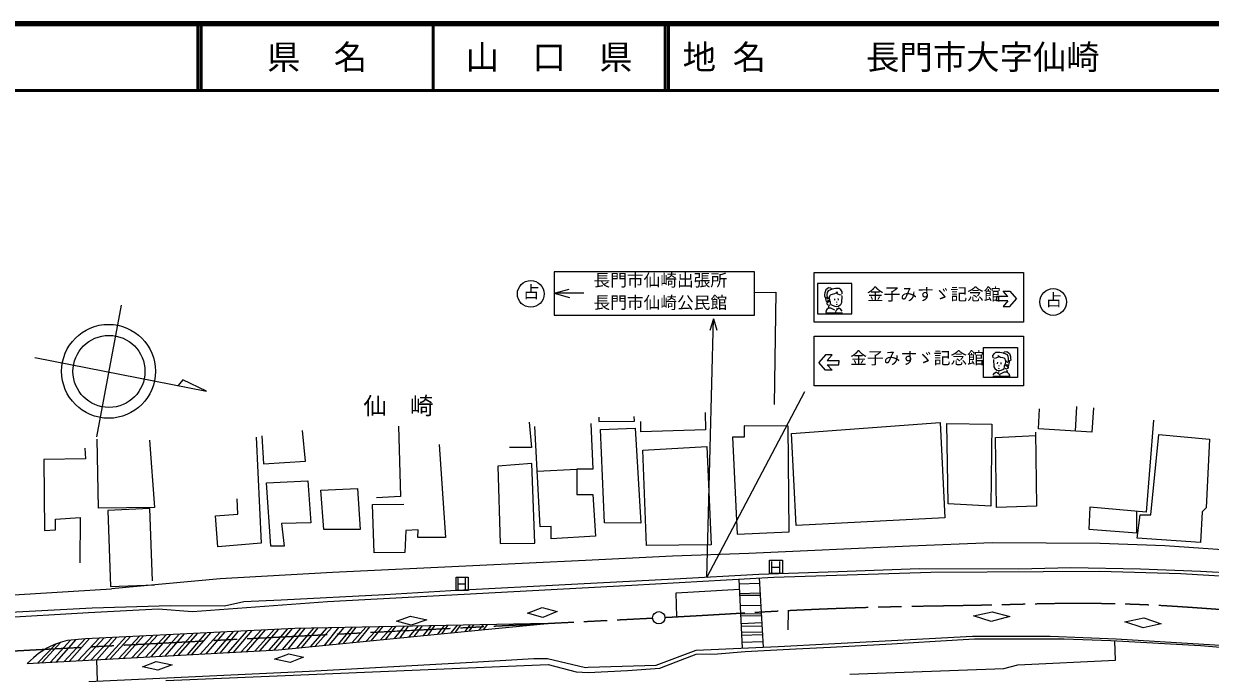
# Model space of a CAD drawing. Units: millimetres, scale not verified. Extents: x 40000 to 680000, y 20000 to 380000.
# Drawn here: x 271696 to 449392, y 282744 to 380000 of the extents above; entities that cross this region are included whole.
import ezdxf
from ezdxf.enums import TextEntityAlignment as Align

# ---------------------------------------------------------------- set-up
doc = ezdxf.new("R2010")
doc.units = ezdxf.units.MM
doc.header["$LTSCALE"] = 1000
doc.linetypes.add('CHAIN', pattern=[18.5, 12, -1.5, 3.5, -1.5])
for name, color, linetype, lineweight in [('M-BGD', 7, 'Continuous', 13), ('M-BMK', 2, 'CHAIN', 13), ('M-STR-STRC', 7, 'Continuous', 13), ('M-TTL', 2, 'Continuous', 140), ('M-TTL-LINE', 7, 'Continuous', 50), ('M-TTL-TXT', 7, 'Continuous', 13)]:
    doc.layers.add(name, color=color, linetype=linetype, lineweight=lineweight)
doc.styles.add('ＭＳ ゴシック', font='')
doc.styles.get('ＭＳ ゴシック').set_extended_font_data('MS Gothic')

msp = doc.modelspace()

# ---------------------------------------------------------------- linework, layer by layer
at = {"layer": 'M-BGD'}
for p, q in [((351113, 342859), (351113, 336339)), ((381138, 342859), (351113, 342859)), ((381138, 336339), (381138, 342859)), ((390083, 335306), (390083, 342745)), ((351157, 339680), (353385, 340237)), ((355568, 339680), (351157, 339680)), ((351157, 339680), (353407, 339012)), ((381138, 339778), (384348, 339808)), ((384348, 339808), (384104, 322980)), ((391635, 339447), (391611, 339163)), ((391682, 339707), (391635, 339447)), ((391824, 340181), (391682, 339707)), ((392203, 340465), (391824, 340181)), ((392038, 339778), (391990, 339400)), ((391990, 339400), (391990, 339281)), ((392180, 340015), (392038, 339778)), ((392748, 340252), (392180, 340015)), ((392559, 340418), (392203, 340465)), ((392464, 339376), (392559, 339423)), ((392677, 340299), (392559, 340418)), ((392559, 339423), (392630, 339471)), ((392630, 339471), (392819, 339518)), ((393246, 340370), (392748, 340252)), ((392819, 339518), (393174, 339589)), ((393174, 339589), (393388, 339731)), ((393838, 340370), (393246, 340370)), ((393388, 339731), (393506, 339873)), ((393506, 339873), (393482, 339613)), ((393482, 339613), (393838, 339447)), ((394051, 340181), (393838, 340370)), ((393838, 339447), (394169, 339400)), ((394288, 339873), (394051, 340181)), ((394240, 339542), (394288, 339873)), ((395717, 336561), (395717, 341089)), ((419096, 339145), (418389, 339976)), ((418389, 339976), (419377, 339976)), ((419377, 339976), (420364, 338816)), ((286284, 337877), (282608, 318165)), ((391611, 339163), (391895, 338950)), ((391801, 338879), (391801, 338973)), ((391848, 338618), (391801, 338879)), ((391919, 338405), (391848, 338618)), ((391895, 338950), (392014, 338973)), ((392085, 338239), (391919, 338405)), ((391990, 339281), (392014, 339092)), ((392038, 338476), (391990, 338050)), ((391990, 338050), (392109, 337932)), ((392014, 339092), (392038, 338855)), ((392038, 338855), (392109, 338831)), ((392322, 338547), (392038, 338476)), ((392346, 338405), (392085, 338239)), ((392109, 338831), (392274, 338902)), ((392109, 337932), (392251, 337837)), ((392227, 337695), (392156, 337340)), ((392251, 337837), (392369, 337884)), ((392274, 338902), (392417, 339163)), ((392393, 338571), (392369, 338997)), ((392369, 337884), (392440, 337932)), ((392535, 338310), (392393, 338571)), ((392417, 339163), (392464, 339376)), ((392535, 338121), (392535, 338310)), ((392630, 337932), (392535, 338121)), ((392819, 337789), (392630, 337932)), ((393198, 337647), (392819, 337789)), ((393103, 338831), (393127, 338713)), ((393127, 338713), (393127, 338594)), ((393482, 337624), (393198, 337647)), ((393506, 337979), (393364, 337908)), ((393411, 338358), (393411, 338263)), ((393719, 337671), (393482, 337624)), ((393624, 338855), (393672, 338666)), ((393672, 338666), (393648, 338618)), ((394027, 337908), (393719, 337671)), ((394169, 338192), (394027, 337908)), ((394193, 339257), (394169, 338192)), ((417384, 339145), (417384, 338816)), ((419096, 339145), (417384, 339145)), ((417384, 338487), (417384, 338816)), ((419096, 338487), (417384, 338487)), ((419096, 338487), (418389, 337656)), ((418389, 337656), (419377, 337656)), ((419377, 337656), (420364, 338816)), ((351113, 336339), (381138, 336339)), ((391848, 336961), (391801, 336819)), ((391801, 336819), (391801, 336748)), ((391801, 336748), (394311, 336724)), ((391990, 337221), (391848, 337079)), ((391848, 337079), (391848, 337055)), ((391848, 337055), (391848, 336961)), ((392203, 337434), (391990, 337221)), ((392369, 337434), (392203, 337434)), ((392559, 337434), (392369, 337434)), ((392867, 337269), (392559, 337434)), ((393174, 337126), (392867, 337269)), ((393317, 337008), (393246, 336819)), ((393459, 337174), (393317, 337008)), ((393435, 337434), (393459, 337316)), ((393743, 337387), (393459, 337174)), ((393861, 337363), (393743, 337387)), ((394074, 337221), (393861, 337363)), ((394264, 336961), (394074, 337221)), ((373990, 297107), (374994, 335794)), ((374994, 335794), (374433, 334058)), ((374994, 335794), (375476, 334124)), ((390083, 325759), (390083, 333198)), ((415416, 327014), (415416, 331542)), ((416845, 330326), (417082, 330634)), ((417082, 330634), (417295, 330823)), ((417295, 330823), (417887, 330823)), ((417887, 330823), (418384, 330705)), ((418384, 330705), (418953, 330468)), ((418455, 330752), (418574, 330871)), ((418574, 330871), (418929, 330918)), ((418929, 330918), (419308, 330634)), ((419308, 330634), (419450, 330160)), ((273369, 330009), (299087, 325005)), ((391755, 330429), (390768, 329269)), ((391755, 328109), (390768, 329269)), ((392743, 330429), (391755, 330429)), ((392036, 329598), (392743, 330429)), ((392036, 329598), (393749, 329598)), ((392036, 328940), (392743, 328109)), ((392036, 328940), (393749, 328940)), ((393749, 329598), (393749, 329269)), ((393749, 328940), (393749, 329269)), ((416892, 329995), (416845, 330326)), ((416939, 329711), (416963, 328645)), ((417295, 329900), (416963, 329853)), ((417650, 330066), (417295, 329900)), ((417508, 329308), (417461, 329119)), ((417461, 329119), (417484, 329071)), ((417745, 330184), (417626, 330326)), ((417626, 330326), (417650, 330066)), ((417721, 328811), (417721, 328716)), ((417958, 330042), (417745, 330184)), ((418313, 329971), (417958, 330042)), ((418029, 329284), (418005, 329166)), ((418005, 329166), (418005, 329048)), ((418503, 329924), (418313, 329971)), ((418574, 329876), (418503, 329924)), ((418668, 329829), (418574, 329876)), ((418597, 328763), (418739, 329024)), ((418597, 328574), (418597, 328763)), ((418716, 329616), (418668, 329829)), ((418858, 329355), (418716, 329616)), ((418739, 329024), (418763, 329450)), ((418787, 328858), (419047, 328692)), ((418811, 329000), (419095, 328929)), ((419024, 329284), (418858, 329355)), ((418953, 330468), (419095, 330231)), ((419095, 329308), (419024, 329284)), ((419047, 328692), (419213, 328858)), ((419095, 330231), (419142, 329853)), ((419118, 329545), (419095, 329308)), ((419095, 328929), (419142, 328503)), ((419142, 329734), (419118, 329545)), ((419237, 329403), (419118, 329426)), ((419142, 329853), (419142, 329734)), ((419213, 328858), (419284, 329071)), ((419521, 329616), (419237, 329403)), ((419284, 329071), (419332, 329332)), ((419332, 329332), (419332, 329426)), ((419450, 330160), (419497, 329900)), ((419497, 329900), (419521, 329616)), ((392743, 328109), (391755, 328109)), ((419332, 327201), (416821, 327177)), ((416868, 327414), (417058, 327674)), ((416963, 328645), (417105, 328361)), ((417058, 327674), (417271, 327816)), ((417105, 328361), (417413, 328124)), ((417271, 327816), (417389, 327840)), ((417389, 327840), (417674, 327627)), ((417413, 328124), (417650, 328077)), ((417626, 328432), (417768, 328361)), ((417650, 328077), (417934, 328100)), ((417697, 327887), (417674, 327769)), ((417674, 327627), (417816, 327461)), ((417816, 327461), (417887, 327272)), ((417934, 328100), (418313, 328242)), ((417958, 327580), (418266, 327722)), ((418266, 327722), (418574, 327887)), ((418313, 328242), (418503, 328385)), ((418503, 328385), (418597, 328574)), ((418574, 327887), (418763, 327887)), ((418763, 328337), (418692, 328385)), ((418882, 328290), (418763, 328337)), ((418763, 327887), (418929, 327887)), ((419024, 328385), (418882, 328290)), ((418905, 328148), (418976, 327793)), ((418929, 327887), (419142, 327674)), ((419142, 328503), (419024, 328385)), ((419142, 327674), (419284, 327532)), ((419284, 327532), (419284, 327508)), ((419284, 327508), (419284, 327414)), ((419284, 327414), (419332, 327272)), ((419332, 327272), (419332, 327201)), ((295523, 326683), (294845, 325831)), ((299087, 325005), (295523, 326683)), ((373990, 297107), (388663, 324932)), ((373765, 321797), (373798, 319202)), ((423657, 319364), (423824, 322337)), ((429337, 322671), (429154, 318996)), ((431910, 322504), (431642, 318829)), ((347406, 320357), (347740, 316526)), ((356634, 320147), (356946, 313301)), ((357835, 321103), (357835, 320449)), ((357835, 320449), (363151, 320509)), ((363151, 320509), (363136, 321177)), ((364109, 318912), (364094, 320442)), ((386682, 318663), (408962, 320296)), ((408962, 320296), (409664, 306030)), ((409931, 320163), (416680, 320062)), ((410132, 308135), (409931, 320163)), ((416680, 320062), (416546, 307768)), ((440895, 320642), (439794, 306889)), ((306514, 318088), (307247, 302223)), ((307341, 318291), (307609, 314115)), ((313890, 314482), (313455, 319093)), ((327838, 319761), (328139, 309187)), ((349015, 304654), (348235, 319710)), ((358073, 319220), (363285, 319454)), ((358674, 305288), (358073, 319220)), ((363285, 319454), (364120, 305222)), ((373798, 319202), (364109, 318912)), ((379579, 318094), (377856, 318079)), ((377856, 318079), (378558, 303559)), ((379593, 319787), (379579, 318094)), ((386157, 319727), (379593, 319787)), ((386331, 303915), (386157, 319727)), ((387357, 304872), (386682, 318663)), ((417215, 318024), (423226, 318358)), ((423220, 318835), (423362, 307768)), ((431642, 318829), (423657, 319364)), ((440497, 306460), (441668, 318492)), ((441668, 318492), (449271, 317782)), ((280840, 316466), (280940, 314862)), ((282870, 307470), (282669, 317794)), ((290537, 317643), (291273, 307587)), ((333891, 316999), (334843, 303067)), ((347740, 316526), (344465, 316548)), ((364437, 316163), (373992, 316697)), ((373992, 316697), (374627, 301997)), ((417382, 307567), (417215, 318024)), ((449271, 317782), (448783, 307529)), ((280940, 314862), (274726, 314762)), ((274726, 314762), (274826, 304137)), ((364971, 301863), (364437, 316163)), ((307609, 314115), (313890, 314482)), ((347773, 314142), (342711, 313741)), ((342711, 313741), (343062, 302165)), ((348224, 302215), (347773, 314142)), ((348584, 312980), (354526, 313309)), ((356946, 313301), (354526, 313309)), ((354526, 313309), (354540, 309507)), ((308076, 311241), (314224, 311575)), ((308678, 301786), (308076, 311241)), ((314224, 311575), (314691, 305261)), ((316173, 310164), (321696, 310409)), ((316618, 304284), (316173, 310164)), ((321696, 310409), (322075, 304261)), ((354540, 309507), (356946, 309522)), ((356946, 309522), (357323, 303295)), ((291273, 307587), (282870, 307470)), ((303772, 306544), (303683, 308883)), ((323918, 308028), (328629, 308078)), ((324169, 300762), (323918, 308028)), ((328139, 309187), (324531, 309036)), ((416546, 307768), (410132, 308135)), ((423362, 307768), (417382, 307567)), ((431333, 307630), (431214, 304304)), ((439794, 306889), (431333, 307630)), ((448783, 307529), (448174, 306905)), ((276430, 305841), (280139, 306092)), ((276430, 304238), (276430, 305841)), ((280139, 306092), (280088, 299276)), ((290557, 307395), (284276, 307128)), ((284276, 307128), (284677, 295735)), ((290991, 296570), (290557, 307395)), ((300409, 306322), (303772, 306544)), ((300765, 301689), (300409, 306322)), ((409664, 306030), (387357, 304872)), ((438372, 303755), (438400, 307011)), ((438463, 302956), (438878, 306490)), ((438878, 306490), (440497, 306460)), ((448174, 306905), (447951, 302317)), ((274826, 304137), (276430, 304238)), ((314691, 305261), (310315, 305161)), ((310315, 305161), (310682, 301786)), ((322075, 304261), (316618, 304284)), ((328930, 304119), (328779, 300812)), ((330784, 304220), (328930, 304119)), ((330734, 303067), (330784, 304220)), ((350708, 304698), (349015, 304654)), ((350685, 302849), (350708, 304698)), ((364120, 305222), (358674, 305288)), ((378558, 303559), (386331, 303915)), ((431214, 304304), (438372, 303755)), ((307247, 302223), (300765, 301689)), ((334843, 303067), (330734, 303067)), ((343062, 302165), (348224, 302215)), ((357323, 303295), (350685, 302849)), ((416718, 302286), (404423, 301785)), ((432922, 302153), (416718, 302286)), ((442611, 301818), (432922, 302153)), ((447951, 302317), (438463, 302956)), ((310682, 301786), (308678, 301786)), ((328779, 300812), (324169, 300762)), ((374627, 301997), (364971, 301863)), ((380268, 300683), (368841, 300282)), ((404423, 301785), (380268, 300683)), ((453870, 301050), (442611, 301818)), ((338973, 298845), (317924, 297809)), ((355812, 299647), (338973, 298845)), ((368841, 300282), (355812, 299647)), ((383378, 299686), (385314, 299686)), ((383378, 297659), (383378, 299686)), ((383682, 299497), (383682, 297820)), ((383682, 298634), (384883, 298634)), ((384883, 299497), (384883, 297759)), ((385314, 299686), (385314, 297659)), ((301119, 296874), (284863, 295406)), ((317924, 297809), (301119, 296874)), ((336459, 297149), (338241, 297130)), ((336459, 295123), (336459, 297149)), ((336700, 296972), (336700, 295266)), ((337848, 295262), (337848, 296973)), ((338241, 297130), (338241, 295123)), ((369162, 296834), (354684, 296077)), ((362750, 295931), (384032, 297139)), ((381791, 297547), (369162, 296834)), ((378789, 296842), (379304, 286521)), ((393685, 297925), (381791, 297547)), ((381813, 297013), (382442, 286663)), ((385314, 297659), (383378, 297659)), ((384032, 297139), (407531, 297874)), ((405802, 298371), (393685, 297925)), ((420747, 298349), (405802, 298371)), ((407531, 297874), (432814, 298030)), ((428521, 298527), (420747, 298349)), ((438945, 298326), (428521, 298527)), ((432814, 298030), (444975, 297674)), ((447921, 297992), (438945, 298326)), ((444975, 297674), (454664, 297095)), ((453979, 297658), (447921, 297992)), ((259070, 293802), (284863, 295406)), ((284677, 295735), (291284, 295986)), ((317187, 293501), (362750, 295931)), ((335641, 295074), (325796, 294473)), ((354684, 296077), (335641, 295074)), ((338241, 295123), (336459, 295123)), ((336700, 296115), (337848, 296115)), ((369408, 294766), (378865, 295330)), ((378824, 296156), (381860, 296237)), ((296977, 291978), (317187, 293501)), ((304636, 293426), (301785, 292803)), ((310271, 293694), (304636, 293426)), ((325796, 294473), (310271, 293694)), ((369527, 291217), (369408, 294766)), ((378897, 294681), (381949, 294767)), ((378910, 294420), (381969, 294442)), ((281962, 292469), (257606, 291210)), ((264948, 290908), (281408, 291822)), ((281408, 291822), (291854, 292378)), ((293678, 292847), (281962, 292469)), ((291854, 292378), (296977, 291978)), ((301785, 292803), (293678, 292847)), ((347141, 291754), (349338, 292575)), ((349457, 291100), (347141, 291754)), ((349338, 292575), (351566, 292011)), ((351566, 292011), (349457, 291100)), ((378987, 292878), (382062, 292921)), ((379049, 291633), (382135, 291707)), ((386196, 289225), (386218, 292210)), ((413931, 291349), (416753, 291957)), ((416753, 291957), (419351, 291230)), ((350075, 290210), (312307, 289459)), ((320878, 287329), (322930, 289671)), ((321679, 287409), (323517, 289682)), ((322989, 287540), (324963, 289711)), ((323723, 287613), (325478, 289721)), ((325128, 287753), (326905, 289750)), ((325925, 287833), (327446, 289760)), ((327232, 287963), (328743, 289786)), ((327514, 290523), (329621, 291311)), ((329705, 289925), (327514, 290523)), ((328054, 288045), (329324, 289798)), ((329412, 288180), (330803, 289827)), ((329621, 291311), (332059, 290752)), ((332059, 290752), (329705, 289925)), ((330162, 288255), (331399, 289839)), ((331561, 288394), (332699, 289865)), ((332286, 288467), (333275, 289876)), ((333700, 288608), (334687, 289904)), ((334384, 288676), (335222, 289915)), ((335717, 288809), (336636, 289943)), ((336368, 288874), (337169, 289954)), ((337794, 289016), (338578, 289982)), ((338430, 289079), (339087, 289992)), ((339933, 289229), (340541, 290021)), ((340244, 289260), (350075, 290210)), ((340585, 289293), (341127, 290032)), ((379063, 291349), (382155, 291388)), ((379120, 290220), (382219, 290341)), ((379142, 289775), (382248, 289863)), ((416575, 290487), (413931, 291349)), ((419351, 291230), (416575, 290487)), ((436619, 290450), (439421, 291064)), ((439342, 289530), (436619, 290450)), ((442015, 290153), (439342, 289530)), ((439421, 291064), (442015, 290153)), ((277741, 284515), (280917, 287918)), ((280965, 287923), (278262, 287675)), ((278563, 284559), (281529, 287950)), ((279781, 284624), (283049, 288025)), ((280597, 284667), (283728, 288058)), ((312307, 289459), (280965, 287923)), ((281808, 284732), (284949, 288118)), ((282662, 284778), (285634, 288152)), ((283938, 284846), (287000, 288219)), ((284627, 284883), (287681, 288252)), ((285933, 284952), (289040, 288319)), ((286633, 284990), (289621, 288347)), ((287907, 285058), (291006, 288415)), ((288639, 285097), (291741, 288451)), ((289918, 285165), (293046, 288515)), ((290762, 285210), (293703, 288547)), ((291960, 285274), (294987, 288610)), ((292871, 285323), (295782, 288649)), ((294122, 285390), (297083, 288713)), ((294847, 285429), (297758, 288746)), ((296205, 285501), (299018, 288808)), ((296871, 285537), (299755, 288844)), ((298139, 285605), (301095, 288910)), ((299002, 285651), (301857, 288947)), ((300268, 285718), (303111, 289009)), ((301094, 285762), (303840, 289044)), ((302331, 285829), (305168, 289109)), ((303099, 285870), (305900, 289145)), ((304283, 285933), (307250, 289212)), ((305045, 285974), (307892, 289243)), ((306320, 286042), (309193, 289307)), ((307039, 286080), (309901, 289342)), ((308419, 286154), (311234, 289407)), ((309192, 286195), (311945, 289442)), ((309864, 286231), (340244, 289260)), ((310438, 286288), (313179, 289477)), ((311280, 286372), (313865, 289490)), ((312577, 286502), (315134, 289516)), ((313359, 286580), (315776, 289528)), ((314653, 286709), (317119, 289555)), ((315341, 286777), (317800, 289569)), ((316749, 286918), (318907, 289591)), ((317484, 286991), (319682, 289606)), ((318824, 287125), (320909, 289630)), ((319561, 287198), (321502, 289642)), ((379187, 288874), (382303, 288960)), ((379207, 288467), (382326, 288566)), ((384669, 286764), (407277, 287945)), ((407277, 287945), (413803, 288301)), ((408197, 287548), (414062, 287875)), ((413803, 288301), (425430, 288301)), ((414062, 287875), (414701, 287919)), ((414701, 287919), (422288, 287904)), ((422288, 287904), (427515, 287904)), ((425430, 288301), (435304, 287885)), ((427515, 287904), (434524, 287652)), ((435304, 287885), (455124, 286716)), ((272233, 284220), (309864, 286231)), ((273791, 284304), (276563, 287145)), ((274479, 284340), (277273, 287399)), ((275689, 284405), (278690, 287714)), ((276584, 284453), (279525, 287791)), ((366427, 283958), (372397, 286207)), ((372397, 286207), (384669, 286764)), ((379260, 287412), (382391, 287512)), ((379716, 285989), (387334, 286390)), ((387334, 286390), (392516, 286657)), ((392516, 286657), (401723, 287147)), ((401723, 287147), (408197, 287548)), ((434524, 287652), (447947, 286895)), ((435175, 284697), (435075, 287621)), ((447947, 286895), (455505, 286256)), ((282737, 281590), (282662, 284778)), ((289471, 283684), (291530, 284525)), ((291530, 284525), (293937, 283992)), ((309260, 284865), (311385, 285670)), ((311610, 284377), (309260, 284865)), ((311385, 285670), (313594, 285160)), ((313594, 285160), (311610, 284377)), ((314442, 283067), (338832, 284404)), ((338832, 284404), (348094, 284957)), ((348094, 284957), (350113, 284957)), ((350113, 284957), (355825, 283624)), ((366976, 283494), (369411, 284459)), ((369411, 284459), (372411, 285603)), ((372411, 285603), (375618, 285677)), ((375618, 285677), (379716, 285989)), ((420574, 283995), (435175, 284697)), ((281467, 281530), (314442, 283067)), ((291777, 283218), (289471, 283684)), ((293937, 283992), (291777, 283218)), ((292964, 281658), (332260, 283289)), ((332260, 283289), (350212, 284069)), ((350212, 284069), (354449, 282952)), ((354449, 282952), (356216, 282848)), ((355825, 283624), (356204, 283646)), ((356204, 283646), (366427, 283958)), ((356216, 282848), (362106, 283138)), ((362106, 283138), (366976, 283494)), ((395433, 282609), (418470, 283461)), ((418470, 283461), (420574, 283995))]:
    msp.add_line(p, q, dxfattribs=at)
for points in [[(390083, 342745), (421400, 342745), (421400, 335306), (390083, 335306)], [(395717, 341089), (390593, 341089), (390593, 336561), (395717, 336561)], [(390083, 333198), (421400, 333198), (421400, 325759), (390083, 325759)], [(415416, 331542), (420540, 331542), (420540, 327014), (415416, 327014)]]:
    msp.add_lwpolyline(points, dxfattribs=at)
for centre, radius in [((284401, 327957), 7031), ((284465, 327938), 5392), ((366800, 291063), 921)]:
    msp.add_circle(centre, radius, dxfattribs=at)
msp.add_open_spline([(278262, 287675), (277068, 287367), (276640, 287206), (275668, 286745), (274163, 286031), (273660, 285486), (272233, 284220)], degree=3, knots=[0, 0, 0, 0, 1, 1, 1, 2, 2, 2, 2], dxfattribs=at)
at = {"layer": 'M-BMK'}
for points, knots in [([(367716, 291111), (378347, 291667), (384570, 292172), (395467, 292541), (402668, 292785), (406705, 292812), (413909, 292942), (421915, 293086), (426401, 293352), (434406, 293192), (440462, 293071), (443850, 292817), (449892, 292390), (455221, 292014), (458213, 291868), (463523, 291288), (465267, 291097), (466356, 290895), (467883, 290641)], [0, 0, 0, 0, 1, 1, 1, 2, 2, 2, 3, 3, 3, 4, 4, 4, 5, 5, 5, 6, 6, 6, 6]), ([(268196, 285990), (276590, 286443), (281558, 286702), (290200, 287153), (319810, 288701), (336534, 289511), (365879, 291016)], [0, 0, 0, 0, 1, 1, 1, 2, 2, 2, 2])]:
    msp.add_open_spline(points, degree=3, knots=knots, dxfattribs=at)
at = {"layer": 'M-STR-STRC'}
for centre in [(347626, 339547), (425863, 338335)]:
    msp.add_circle(centre, 2000, dxfattribs=at)
at = {"layer": 'M-TTL'}
msp.add_line((680000, 380000), (40000, 380000), dxfattribs=at)
at = {"layer": 'M-TTL-LINE'}
for p, q in [((297750, 380000), (297750, 370000)), ((298250, 380000), (298250, 370000)), ((333000, 380000), (333000, 370000)), ((367750, 380000), (367750, 370000)), ((368250, 380000), (368250, 370000)), ((40000, 370000), (680000, 370000))]:
    msp.add_line(p, q, dxfattribs=at)

# ---------------------------------------------------------------- texts
at = {"layer": 'M-BGD', "style": 'ＭＳ ゴシック'}
for s, height, p in [('長門市仙崎出張所', 1833, (357032, 340136)), ('長門市仙崎公民館', 1833, (357032, 336779)), ('金子みすゞ記念館', 1833, (397981, 338036)), ('金子みすゞ記念館', 1833, (395476, 328489)), ('仙\u3000崎', 2566, (322567, 320732))]:
    msp.add_text(s, height=height, dxfattribs=at).set_placement(p, align=Align.BOTTOM_LEFT)
at = {"layer": 'M-STR-STRC', "style": 'ＭＳ ゴシック'}
for p in [(346460, 338377), (424697, 337164)]:
    msp.add_text('占', height=1832, dxfattribs=at).set_placement(p, align=Align.BOTTOM_LEFT)
at = {"layer": 'M-TTL-TXT', "style": 'ＭＳ ゴシック'}
for s, p in [('県\u3000名', (315625, 375000)), ('山\u3000口\u3000県', (350375, 375000))]:
    msp.add_text(s, height=3666, dxfattribs=at).set_placement(p, align=Align.MIDDLE_CENTER)
msp.add_text('地 名      長門市大字仙崎', height=3666, dxfattribs=at).set_placement((370380, 375000), align=Align.MIDDLE_LEFT)

doc.saveas('drawing.dxf')
